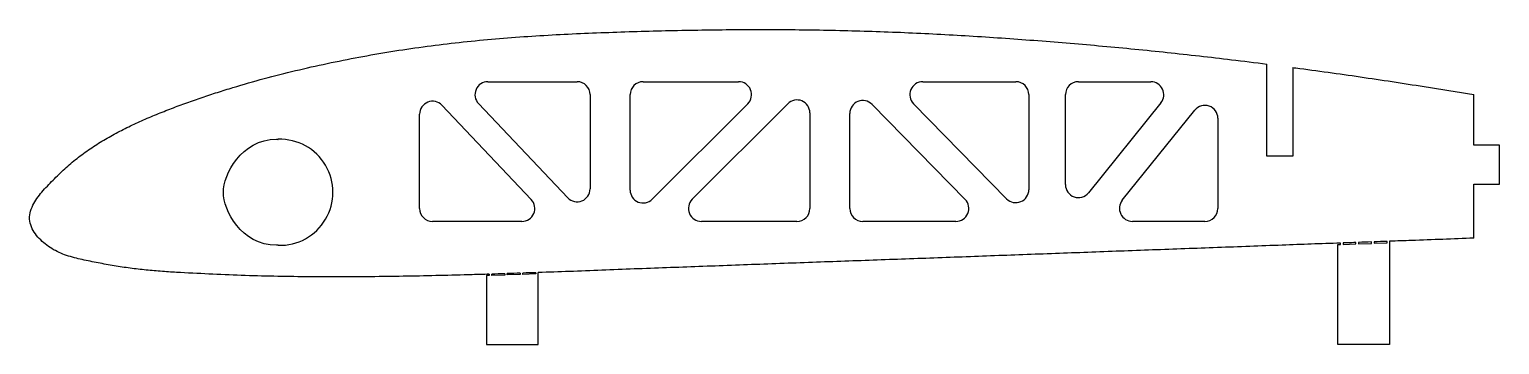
# Model space of a CAD drawing. Header units: millimetres. Extents: x 30 to 143, y -10 to 14.
import ezdxf

# ---------------------------------------------------------------- set-up
doc = ezdxf.new("R2010")
doc.units = ezdxf.units.MM

msp = doc.modelspace()

# ---------------------------------------------------------------- linework, layer by layer
at = {"color": 7, "linetype": 'Continuous', "lineweight": 25}
for p, q in [((125.32, 4.57), (125.32, 11.69)), ((127.32, 11.43), (127.32, 4.57)), ((65.08, 10.33), (71.98, 10.33)), ((77.08, 10.33), (84.47, 10.33)), ((98.71, 10.33), (105.91, 10.33)), ((110.74, 10.33), (116.35, 10.33)), ((72.98, 9.33), (72.98, 2.04)), ((76.08, 1.95), (76.08, 9.33)), ((106.91, 9.33), (106.91, 1.98)), ((109.74, 2.37), (109.74, 9.33)), ((141.32, 5.42), (141.32, 9.34)), ((61.53, 8.51), (68.43, 1.22)), ((71.26, 1.35), (64.35, 8.65)), ((85.17, 8.63), (77.79, 1.24)), ((80.88, 1.24), (88.27, 8.63)), ((94.79, 8.58), (101.99, 1.23)), ((105.19, 1.28), (97.99, 8.63)), ((117.12, 8.71), (111.52, 1.74)), ((114.14, 1.16), (119.75, 8.12)), ((59.8, 0.53), (59.8, 7.82)), ((89.98, 7.92), (89.98, 0.53)), ((93.07, 0.53), (93.07, 7.88)), ((121.53, 7.5), (121.53, 0.53)), ((127.32, 4.57), (125.32, 4.57)), ((143.32, 5.42), (141.32, 5.42)), ((143.32, 2.42), (143.32, 5.42)), ((141.32, 2.42), (143.32, 2.42)), ((141.32, -1.77), (141.32, 2.42)), ((67.71, -0.47), (60.8, -0.47)), ((88.98, -0.47), (81.59, -0.47)), ((101.27, -0.47), (94.07, -0.47)), ((120.53, -0.47), (114.92, -0.47)), ((130.81, -10), (130.81, -2.26)), ((130.81, -2.26), (131.01, -2.26)), ((131.01, -2.26), (131.01, -2.15)), ((131.21, -2.14), (131.21, -2.25)), ((131.21, -2.25), (132.21, -2.21)), ((132.21, -2.21), (132.21, -2.11)), ((132.41, -2.1), (132.41, -2.2)), ((132.41, -2.2), (133.41, -2.17)), ((133.41, -2.17), (133.41, -2.06)), ((133.61, -2.05), (133.61, -2.16)), ((133.61, -2.16), (134.61, -2.12)), ((134.61, -2.12), (134.61, -2.02)), ((134.81, -2.01), (134.81, -10)), ((66.38, -4.52), (66.38, -4.62)), ((66.58, -4.61), (66.58, -4.51)), ((67.58, -4.48), (67.58, -4.58)), ((67.78, -4.57), (67.78, -4.47)), ((68.78, -4.54), (67.78, -4.57)), ((68.78, -4.44), (68.78, -4.54)), ((68.98, -10), (68.98, -4.43)), ((64.98, -4.66), (64.98, -10)), ((65.18, -4.66), (64.98, -4.66)), ((65.18, -4.56), (65.18, -4.66)), ((65.38, -4.65), (65.38, -4.55)), ((66.38, -4.62), (65.38, -4.65)), ((67.58, -4.58), (66.58, -4.61)), ((64.98, -10), (68.98, -10)), ((134.81, -10), (130.81, -10))]:
    msp.add_line(p, q, dxfattribs=at)
for centre, radius, start, end in [((65.08, 9.33), 1, 90, 223.4306), ((71.98, 9.33), 1, 0, 90), ((77.08, 9.33), 1, 90, 180), ((84.47, 9.33), 1, 315, 90), ((98.71, 9.33), 1, 90, 224.3991), ((105.91, 9.33), 1, 0, 90), ((110.74, 9.33), 1, 90, 180), ((116.35, 9.33), 1, 321.1623, 90), ((60.8, 7.82), 1, 43.4306, 180), ((88.98, 7.92), 1, 360, 135), ((94.07, 7.88), 1, 44.3991, 180), ((120.53, 7.5), 1, 360, 141.1623), ((49, 1.78), 4.1, 268.1337, 91.8663), ((110.74, 2.37), 1, 180, 321.1623), ((67.71, 0.53), 1, 270, 43.4306), ((71.98, 2.04), 1, 223.4306, 0), ((77.08, 1.95), 1, 180, 315), ((81.59, 0.53), 1, 135, 270), ((101.27, 0.53), 1, 270, 44.3991), ((105.91, 1.98), 1, 224.3991, 0), ((114.92, 0.53), 1, 141.1623, 270), ((60.8, 0.53), 1, 180, 270), ((88.98, 0.53), 1, 270, 0), ((94.07, 0.53), 1, 180, 270), ((120.53, 0.53), 1, 270, 0)]:
    msp.add_arc(centre, radius, start, end, dxfattribs=at)
for points, knots in [([(65.18, -4.56), (64.75, -4.57), (63.47, -4.61), (61.36, -4.66), (58.85, -4.72), (56.35, -4.75), (53.84, -4.77), (51.33, -4.76), (48.83, -4.73), (46.32, -4.67), (43.81, -4.56), (41.73, -4.46), (40.06, -4.36), (38.81, -4.25), (37.56, -4.12), (36.53, -3.97), (35.71, -3.83), (35.09, -3.71), (34.48, -3.59), (33.66, -3.42), (32.64, -3.18), (31.66, -2.79), (30.97, -2.32), (30.49, -1.92), (30.07, -1.45), (29.75, -0.91), (29.59, -0.29), (29.69, 0.34), (29.95, 0.92), (30.29, 1.44), (30.69, 1.92), (31.12, 2.38), (31.56, 2.83), (32.01, 3.27), (32.47, 3.7), (32.94, 4.11), (33.43, 4.5), (34.09, 5), (34.96, 5.58), (36.05, 6.21), (37.16, 6.79), (38.3, 7.32), (39.45, 7.81), (40.62, 8.27), (41.79, 8.7), (42.98, 9.12), (44.17, 9.51), (45.76, 10.01), (47.77, 10.59), (50.2, 11.2), (52.65, 11.75), (55.11, 12.24), (57.58, 12.67), (60.06, 13.04), (62.55, 13.35), (65.04, 13.6), (68.37, 13.87), (72.55, 14.09), (77.56, 14.26), (82.57, 14.36), (87.58, 14.38), (92.6, 14.31), (97.61, 14.14), (102.62, 13.87), (107.62, 13.52), (112.62, 13.1), (117.61, 12.61), (121.84, 12.13), (124.41, 11.81), (125.32, 11.69)], [0.380007, 0.380007, 0.380007, 0.380007, 0.3841115, 0.3919075, 0.3997036, 0.4074996, 0.4152957, 0.4230917, 0.4308878, 0.4386839, 0.4464799, 0.454276, 0.458174, 0.462072, 0.4659701, 0.4698681, 0.4718171, 0.4737661, 0.4757151, 0.4776641, 0.4815622, 0.4854602, 0.4874092, 0.4893582, 0.4913072, 0.4932563, 0.4952053, 0.4971543, 0.4991033, 0.5010523, 0.5030013, 0.5049503, 0.5068994, 0.5088484, 0.5107974, 0.5127464, 0.5146954, 0.5166444, 0.5205425, 0.5244405, 0.5283385, 0.5322365, 0.5361346, 0.5400326, 0.5439306, 0.5478287, 0.5517267, 0.5556247, 0.5634208, 0.5712168, 0.5790129, 0.5868089, 0.594605, 0.6024011, 0.6101971, 0.6179932, 0.6257892, 0.6413814, 0.6569735, 0.6725656, 0.6881577, 0.7037498, 0.7193419, 0.734934, 0.7505262, 0.7661183, 0.7817104, 0.7973025, 0.8058566, 0.8058566, 0.8058566, 0.8058566]), ([(127.32, 11.43), (127.4, 11.42), (129.14, 11.19), (132.53, 10.72), (137.11, 10.02), (140.04, 9.55), (141.32, 9.34)], [0.8121285, 0.8121285, 0.8121285, 0.8121285, 0.81289462, 0.82848673, 0.84407885, 0.85614858, 0.85614858, 0.85614858, 0.85614858]), ([(48.73, -2.32), (46, -2.32), (44.63, 0.41), (44.63, 3.14), (46, 5.88), (48.73, 5.88)], [0, 0, 0, 0, 0.5, 0.5, 1, 1, 1, 1]), ([(131.01, -2.15), (129.51, -2.2), (126.33, -2.32), (121.49, -2.5), (116.48, -2.68), (111.47, -2.87), (106.46, -3.05), (101.45, -3.24), (96.44, -3.42), (91.43, -3.6), (86.41, -3.78), (81.4, -3.97), (77.23, -4.12), (73.89, -4.25), (71.42, -4.35), (69.78, -4.4), (68.98, -4.43)], [0.1751779, 0.1751779, 0.1751779, 0.1751779, 0.18921, 0.2048021, 0.2203942, 0.2359864, 0.2515785, 0.2671706, 0.2827627, 0.2983548, 0.3139469, 0.329539, 0.3451312, 0.3529272, 0.3607233, 0.3682013, 0.3682013, 0.3682013, 0.3682013]), ([(132.21, -2.11), (131.98, -2.11), (131.64, -2.13), (131.31, -2.14), (131.21, -2.14)], [0.171446357, 0.171446357, 0.171446357, 0.171446357, 0.173617897, 0.174556003, 0.174556003, 0.174556003, 0.174556003]), ([(141.32, -1.77), (139.72, -1.83), (137.55, -1.91), (135.38, -1.99), (134.81, -2.01)], [0.14310596, 0.14310596, 0.14310596, 0.14310596, 0.15802578, 0.16336128, 0.16336128, 0.16336128, 0.16336128]), ([(66.38, -4.52), (66.38, -4.52), (66.05, -4.53), (65.71, -4.54), (65.38, -4.55)], [0.37627541, 0.37627541, 0.37627541, 0.37627541, 0.376315394, 0.379385053, 0.379385053, 0.379385053, 0.379385053])]:
    msp.add_open_spline(points, degree=3, knots=knots, dxfattribs=at)
for points in [[(48.73, 5.88), (48.75, 5.88), (48.8, 5.88), (48.84, 5.87), (48.86, 5.87)], [(133.41, -2.06), (133.07, -2.07), (132.74, -2.09), (132.41, -2.1)], [(134.61, -2.02), (134.27, -2.03), (133.94, -2.04), (133.61, -2.05)], [(48.86, -2.32), (48.84, -2.32), (48.8, -2.32), (48.75, -2.32), (48.73, -2.32)], [(67.58, -4.48), (67.25, -4.49), (66.92, -4.5), (66.58, -4.51)], [(68.78, -4.44), (68.45, -4.45), (68.12, -4.46), (67.78, -4.47)]]:
    msp.add_open_spline(points, degree=3, dxfattribs=at)

doc.saveas('drawing.dxf')
